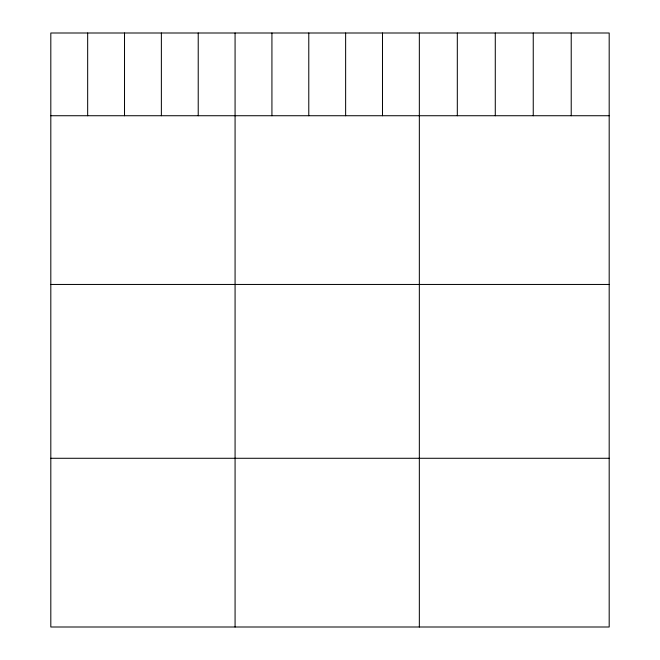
<?xml version="1.0" encoding="UTF-8"?>
<svg xmlns="http://www.w3.org/2000/svg" width="660" height="660" viewBox="0 0 660 660"><rect width="100%" height="100%" fill="white"/><g stroke="black" fill="none" stroke-linecap="round" stroke-linejoin="round"><path stroke-width="0.99" d="M609.188 115.731L609.188 627L50.812 627L50.812 33L609.188 33L609.188 115.731L50.812 115.731M50.812 284.452L609.188 284.452M50.812 458.279L609.188 458.279M571.222 33L571.222 115.731M533.247 33L533.247 115.731M495.281 33L495.281 115.731M457.314 33L457.314 115.731M419.339 33L419.339 627M382.486 33L382.486 115.731M345.634 33L345.634 115.731M308.781 33L308.781 115.731M271.928 33L271.928 115.731M235.075 33L235.075 627M198.223 33L198.223 115.731M161.37 33L161.37 115.731M124.517 33L124.517 115.731M87.665 33L87.665 115.731"/></g></svg>
